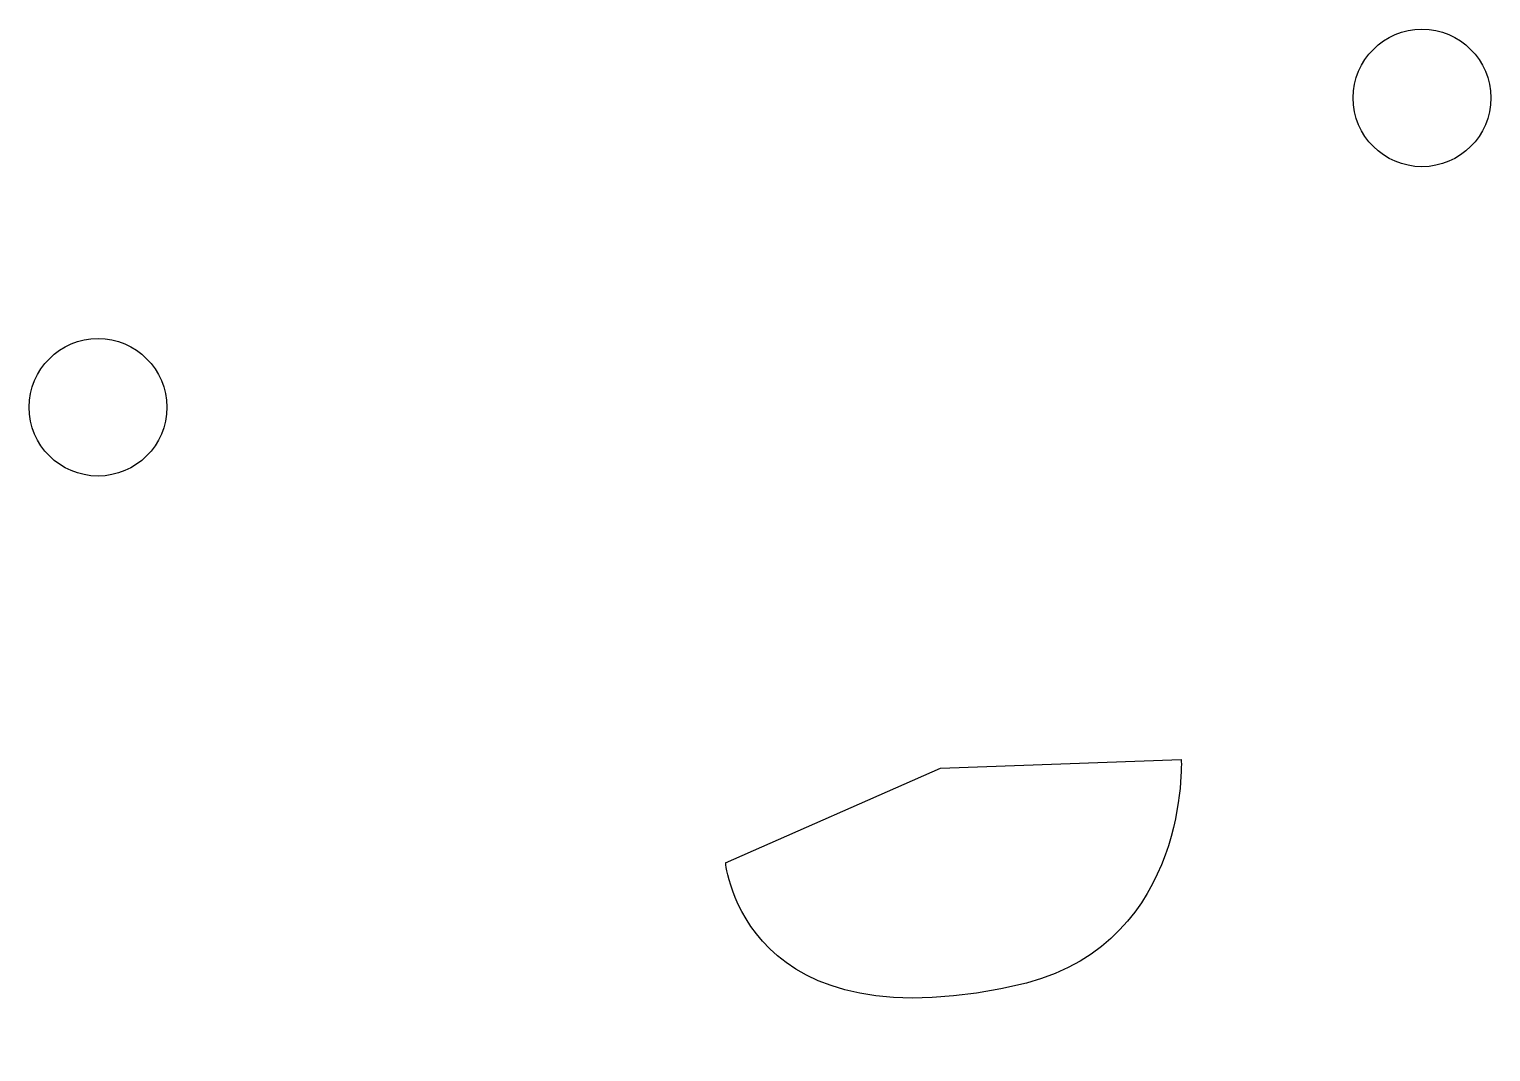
# Model space of a CAD drawing. Header units: centimetres. Extents: x -2.04 to 2.04, y -1.5 to 1.35.
import ezdxf

# ---------------------------------------------------------------- set-up
doc = ezdxf.new("R2010")
doc.units = ezdxf.units.CM
doc.header["$MEASUREMENT"] = 0
doc.layers.add('Camada 1', color=7, linetype='Continuous')

msp = doc.modelspace()

# ---------------------------------------------------------------- linework, layer by layer
at = {"layer": 'Camada 1'}
for centre in [(1.84677, 1.16022), (-1.84679, 0.29684)]:
    msp.add_ellipse(centre, major_axis=(0, 0.19185), ratio=1, dxfattribs=at)
msp.add_open_spline([(-0.09594, -0.97433), (-0.09594, -0.97433), (-0.04797, -1.50196), (0.74353, -1.31009), (0.74353, -1.31009), (1.19925, -1.19015), (1.1752, -0.68649), (1.1752, -0.68649), (1.1752, -0.68649), (1.1752, -0.68649), (0.50366, -0.71046), (0.50366, -0.71046), (0.50366, -0.71046), (0.50366, -0.71046), (-0.09594, -0.97433), (-0.09594, -0.97433)], degree=3, knots=[0, 0, 0, 0, 0.2, 0.2, 0.2, 0.2, 0.4, 0.4, 0.4, 0.4, 0.6, 0.6, 0.6, 0.6, 1, 1, 1, 1], dxfattribs=at)

doc.saveas('drawing.dxf')
